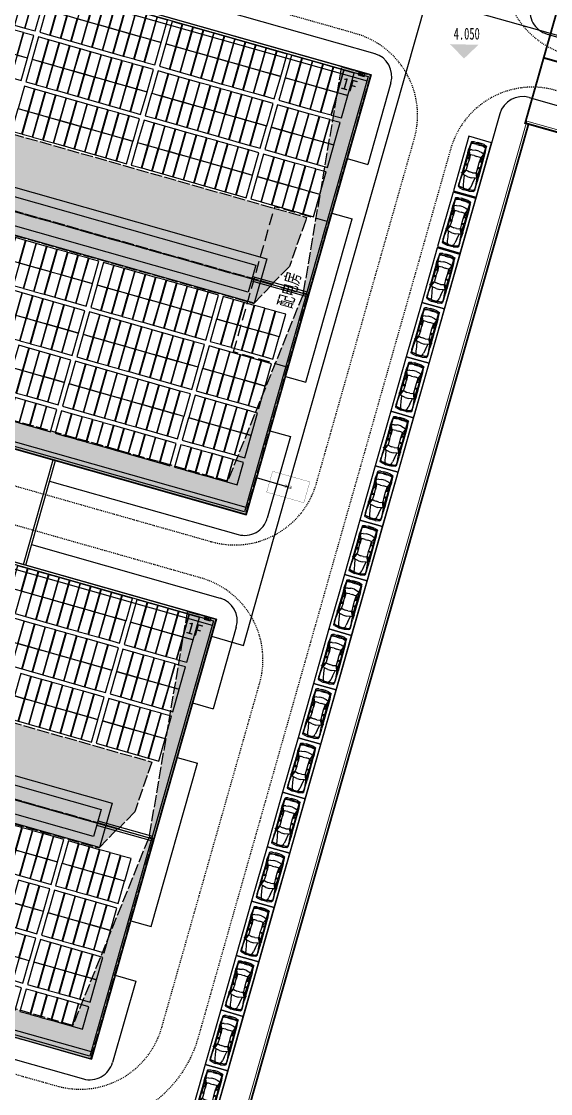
# Model space of a CAD drawing. Header units: metres. Extents: x 221342 to 221936, y -165780 to -165359.
# Drawn here: x 221550.5 to 221606.6, y -165683.5 to -165569.8 of the extents above; entities that cross this region are included whole.
import ezdxf
from ezdxf.enums import TextEntityAlignment as Align

# ---------------------------------------------------------------- set-up
doc = ezdxf.new("R2010")
doc.units = ezdxf.units.M
for name, pattern in [('CENTER', [5.08, 3.175, -0.635, 0.635, -0.635]), ('DASH', [0.35, 0.25, -0.1]), ('DASHED', [1.524, 1.27, -0.254])]:
    doc.linetypes.add(name, pattern=pattern)
doc.layers.add('0-道路', color=22, linetype='Continuous', lineweight=0)
for name, color, linetype in [('COLUMN', 220, 'Continuous'), ('PUB_DIM', 3, 'Continuous'), ('PUB_TEXT', 7, 'Continuous'), ('SOLID_HATCH', 251, 'Continuous'), ('WALL', 51, 'Continuous'), ('zt-道路', 240, 'Continuous'), ('单元区域外轮廓', 7, 'ByLayer'), ('屋脊线', 7, 'ByLayer'), ('消防车道', 3, 'Continuous'), ('电缆通道', 7, 'ByLayer'), ('箱变', 7, 'ByLayer'), ('组件', 7, 'ByLayer'), ('逆变器', 7, 'ByLayer'), ('阴影', 8, 'DASHED'), ('障碍物', 7, 'ByLayer')]:
    doc.layers.add(name, color=color, linetype=linetype)
doc.styles.add('-黑体', font='txt', dxfattribs={"width": 0.7})
doc.styles.add('Albedo', font='gbenor', dxfattribs={"bigfont": 'gbcbig'})
pattern_1 = [(344.143, (221595.9987, -165598.90403), (0.17959642, 0.19653122), [0, -0.238125])]

# ---------------------------------------------------------------- blocks, each defined once
blk = doc.blocks.new('_F27')
for p, q in [((-2489, 522), (-2514, 196)), ((-2514, -206), (-2514, 196)), ((-2489, 522), (-2426, 736)), ((-2426, 736), (-2389, 824)), ((-2389, 824), (-1610, 874)), ((-2389, 824), (-1560, 874)), ((-2264, 812), (-2389, 824)), ((-2364, 522), (-2389, 196)), ((-2389, -206), (-2389, 196)), ((-2326, 736), (-2364, 522)), ((-2326, 736), (-2351, 596)), ((-2351, 594), (-2351, 596)), ((-2326, 736), (-2288, 811)), ((-2301, 196), (-2276, 522)), ((-2301, 196), (-2301, -206)), ((-2200, 786), (-2288, 811)), ((-2276, 522), (-2238, 736)), ((-2200, 786), (-2238, 736)), ((-1560, 874), (-2212, 815)), ((-2208, 815), (-2211, 814)), ((-1660, 862), (-2208, 815)), ((-1446, 761), (-2200, 786)), ((-1622, 510), (-1685, 196)), ((-1685, -206), (-1685, 196)), ((-1560, 874), (-1660, 862)), ((-1622, 510), (-1547, 698)), ((-1617, 869), (-1620, 866)), ((-1208, 874), (-1610, 874)), ((-1547, 698), (-1446, 761)), ((-1145, 799), (-1446, 761)), ((-1019, 572), (-1446, 761)), ((-1208, 874), (980, 889)), ((-1145, 799), (-682, 557)), ((-1145, 799), (124, 799)), ((-1082, 145), (-1070, 371)), ((-1082, 145), (-1082, -156)), ((-1070, 371), (-1057, 510)), ((-1019, 572), (-1057, 510)), ((-680, 556), (-1019, 572)), ((-1019, 572), (-479, 547)), ((-743, 849), (-793, 874)), ((-730, 799), (-743, 849)), ((-630, 555), (-730, 799)), ((-680, 556), (-630, 555)), ((-642, 799), (-605, 554)), ((-605, 554), (-630, 555)), ((-479, 547), (-605, 554)), ((61, 547), (-479, 547)), ((-2, 547), (-27, 877)), ((124, 799), (61, 547)), ((61, 547), (564, 572)), ((941, 773), (124, 799)), ((564, 572), (941, 773)), ((564, 572), (614, 522)), ((1079, 748), (614, 522)), ((614, 522), (677, 371)), ((677, 371), (714, 145)), ((714, -156), (714, 145)), ((941, 773), (941, 874)), ((983, 777), (941, 773)), ((941, 773), (987, 765)), ((980, 902), (995, 790)), ((980, 790), (980, 898)), ((995, 790), (980, 790)), ((980, 790), (992, 746)), ((984, 905), (1020, 939)), ((992, 746), (1021, 747)), ((995, 790), (1022, 746)), ((1022, 748), (995, 790)), ((1021, 747), (1022, 748)), ((1053, 768), (1022, 746)), ((1036, 935), (1062, 857)), ((1036, 756), (1079, 748)), ((1051, 889), (1497, 893)), ((1057, 776), (1062, 857)), ((1770, 849), (1058, 784)), ((1204, 585), (1079, 748)), ((1795, 472), (1204, 585)), ((1280, 196), (1204, 585)), ((1280, 196), (1280, -206)), ((1506, 899), (2121, 899)), ((2461, 849), (1770, 849)), ((2222, 397), (1795, 472)), ((2272, 876), (2121, 899)), ((2523, 321), (2222, 397)), ((2272, 876), (2272, 874)), ((2437, 851), (2272, 876)), ((2511, 874), (2287, 874)), ((2398, 849), (2461, 773)), ((2437, 850), (2433, 851)), ((2498, 773), (2436, 849)), ((2511, 874), (2450, 850)), ((2461, 773), (2523, 321)), ((2561, 321), (2498, 773)), ((2599, 773), (2511, 874)), ((2523, 321), (2586, 321)), ((2523, 321), (2561, 196)), ((2580, 196), (2542, 321)), ((2561, 196), (2561, -206)), ((2611, 196), (2574, 321)), ((2580, 321), (2618, 196)), ((2580, 196), (2580, -206)), ((2599, 773), (2687, 321)), ((2611, 196), (2611, -206)), ((2618, -206), (2618, 196)), ((2687, 321), (2699, 196)), ((2699, -206), (2699, 196)), ((-2489, -533), (-2514, -206)), ((-2489, -533), (-2426, -747)), ((-2426, -747), (-2389, -835)), ((-2389, -206), (-2364, -533)), ((-2389, -835), (-2264, -823)), ((-1560, -885), (-2389, -835)), ((-1610, -885), (-2389, -835)), ((-2326, -747), (-2364, -533)), ((-2351, -607), (-2351, -605)), ((-2351, -607), (-2326, -747)), ((-2326, -747), (-2288, -822)), ((-2276, -533), (-2301, -206)), ((-2288, -822), (-2200, -797)), ((-2276, -533), (-2238, -747)), ((-2200, -797), (-2238, -747)), ((-2212, -826), (-1560, -885)), ((-2208, -826), (-2211, -825)), ((-1660, -872), (-2208, -826)), ((-1446, -772), (-2200, -797)), ((-1685, -206), (-1622, -520)), ((-1560, -885), (-1660, -872)), ((-1622, -520), (-1547, -709)), ((-1621, -877), (-1617, -880)), ((-1610, -885), (-1208, -885)), ((-1547, -709), (-1446, -772)), ((-1019, -583), (-1446, -772)), ((-1145, -809), (-1446, -772)), ((-1208, -885), (980, -900)), ((-682, -568), (-1145, -809)), ((-1145, -809), (124, -809)), ((-1070, -382), (-1082, -156)), ((-1057, -520), (-1070, -382)), ((-1019, -583), (-1057, -520)), ((-479, -558), (-1019, -583)), ((-1019, -583), (-680, -567)), ((-743, -860), (-793, -885)), ((-743, -860), (-730, -809)), ((-730, -809), (-630, -566)), ((-680, -567), (-682, -568)), ((-680, -567), (-630, -566)), ((-605, -565), (-642, -809)), ((-630, -566), (-605, -565)), ((-605, -565), (-479, -558)), ((61, -558), (-479, -558)), ((-2, -558), (-27, -884)), ((61, -558), (124, -809)), ((564, -583), (61, -558)), ((941, -784), (124, -809)), ((614, -533), (564, -583)), ((564, -583), (941, -784)), ((677, -382), (614, -533)), ((1079, -759), (614, -533)), ((714, -156), (677, -382)), ((987, -776), (941, -784)), ((983, -788), (941, -784)), ((941, -885), (941, -784)), ((992, -757), (980, -800)), ((995, -800), (980, -800)), ((995, -800), (980, -913)), ((980, -909), (980, -800)), ((984, -916), (1020, -950)), ((992, -757), (1021, -758)), ((995, -800), (1022, -757)), ((1022, -758), (995, -800)), ((1021, -758), (1022, -758)), ((1022, -757), (1053, -779)), ((1036, -767), (1079, -759)), ((1036, -946), (1062, -867)), ((1051, -901), (1497, -904)), ((1057, -787), (1062, -867)), ((1770, -860), (1058, -795)), ((1204, -596), (1079, -759)), ((1204, -596), (1280, -206)), ((1795, -483), (1204, -596)), ((2121, -910), (1506, -910)), ((1770, -860), (2461, -860)), ((1795, -483), (2222, -407)), ((2121, -910), (2272, -887)), ((2270, -887), (2121, -910)), ((2523, -332), (2222, -407)), ((2437, -861), (2272, -887)), ((2272, -885), (2272, -887)), ((2285, -885), (2511, -885)), ((2398, -860), (2461, -784)), ((2436, -860), (2498, -784)), ((2437, -861), (2436, -860)), ((2450, -861), (2511, -885)), ((2523, -332), (2461, -784)), ((2561, -332), (2498, -784)), ((2599, -784), (2511, -885)), ((2523, -332), (2561, -206)), ((2586, -332), (2523, -332)), ((2580, -206), (2542, -332)), ((2618, -6), (2561, -6)), ((2574, -332), (2611, -206)), ((2618, -206), (2580, -332)), ((2687, -332), (2599, -784)), ((2687, -332), (2699, -206))]:
    blk.add_line(p, q)
for centre, start, end in [((990, 898), 132.96497, 179.74535), ((1027, 932), 18.15727, 132.96497), ((1047, 776), 305.15418, 356.86364), ((990, -909), 180.25465, 227.03503), ((1027, -942), 227.03503, 341.84273), ((1047, -787), 3.17983, 54.84582)]:
    blk.add_arc(centre, 10, start, end)
at = {"width": 0.8, "flags": 9}
for tag in ['XSIZE', 'YSIZE']:
    blk.add_attdef(tag, (0, 0), '', height=0.5, dxfattribs=at)
blk = doc.blocks.new('*U0')
at = {"layer": '单元区域外轮廓', "color": 2}
for points in [[(-116980, -39760, 13700), (-14500, -39760, 13700), (-14500, -88240, 13700), (-116980, -88240, 13700), (-116980, -39760, 13700)], [(-116980, -39760, 15100), (-14500, -39760, 15100), (-14500, -88240, 15100), (-116980, -88240, 15100), (-116980, -39760, 15100)]]:
    blk.add_polyline3d(points, close=True, dxfattribs=at)
at = {"flags": 1}
for tag in ['unit_id', 'unit_name', 'parapet_height', 'ground_elevation', 'is_enable_parapet']:
    blk.add_attdef(tag, (0, 0), '', height=2.5, dxfattribs=at)
blk = doc.blocks.new('*U1')
at = {"layer": '屋脊线', "color": 30}
for p, q in [((-14500, -39760, 13700), (-116980, -39760, 13700)), ((-14500, -64000, 14870), (-14500, -39760, 13700)), ((-116980, -64000, 14870), (-14500, -64000, 14870)), ((-14500, -88240, 13700), (-14500, -64000, 14870)), ((-116980, -88240, 13700), (-14500, -88240, 13700))]:
    blk.add_line(p, q, dxfattribs=at)
at = {"flags": 1}
for tag in ['unit_id', 'unit_name']:
    blk.add_attdef(tag, (0, 0), '', height=2.5, dxfattribs=at)
blk = doc.blocks.new('*U2')
at = {"layer": '组件', "color": 0}
blk.add_polyline3d([(0, 0, 0), (-113, 0, 0), (-113, -246, 12), (0, -246, 12)], close=True, dxfattribs=at)
at = {"flags": 1}
for tag in ['silicon-material', 'panel-length', 'panel-width', 'panel-height', 'mounting-hole-spacing1', 'mounting-hole-spacing2', 'userid', 'module-material', 'theme', 'name', 'vmpo', 'voco', 'pmax', 'company-name', 'note', 'id', 'impo', 'isco']:
    blk.add_attdef(tag, (0, 0), '', height=2.5, dxfattribs=at)
blk = doc.blocks.new('*U3')
at = {"layer": '组件', "color": 60}
for p in [(-3520, -4007, 1382), (-3405, -4007, 1382), (-3289, -4007, 1382), (-3174, -4007, 1382), (-3059, -4007, 1382), (-2943, -4007, 1382), (-2828, -4007, 1382), (-2712, -4007, 1382), (-2597, -4007, 1382), (-2482, -4007, 1382), (-2366, -4007, 1382), (-2203, -4007, 1382), (-2087, -4007, 1382), (-1972, -4007, 1382), (-1857, -4007, 1382), (-1741, -4007, 1382), (-1626, -4007, 1382), (-3405, -4255, 1394), (-3289, -4255, 1394), (-3174, -4255, 1394), (-3059, -4255, 1394), (-2943, -4255, 1394), (-2828, -4255, 1394), (-2712, -4255, 1394), (-2597, -4255, 1394), (-2482, -4255, 1394), (-2366, -4255, 1394), (-2203, -4255, 1394), (-2087, -4255, 1394), (-1972, -4255, 1394), (-1857, -4255, 1394), (-1741, -4255, 1394), (-1626, -4255, 1394), (-3405, -4552, 1408), (-3289, -4552, 1408), (-3174, -4552, 1408), (-3059, -4552, 1408), (-2943, -4552, 1408), (-2828, -4552, 1408), (-2712, -4552, 1408), (-2597, -4552, 1408), (-2482, -4552, 1408), (-2366, -4552, 1408), (-2203, -4552, 1408), (-2087, -4552, 1408), (-1972, -4552, 1408), (-1857, -4552, 1408), (-1741, -4552, 1408), (-1626, -4552, 1408), (-3289, -4800, 1420), (-3174, -4800, 1420), (-3059, -4800, 1420), (-2943, -4800, 1420), (-2828, -4800, 1420), (-2712, -4800, 1420), (-2597, -4800, 1420), (-2482, -4800, 1420), (-2366, -4800, 1420), (-2203, -4800, 1420), (-2087, -4800, 1420), (-1972, -4800, 1420), (-1857, -4800, 1420), (-1741, -4800, 1420), (-1626, -4800, 1420), (-3174, -5096, 1434), (-3059, -5096, 1434), (-2943, -5096, 1434), (-2828, -5096, 1434), (-2712, -5096, 1434), (-2597, -5096, 1434), (-2482, -5096, 1434), (-2366, -5096, 1434), (-2203, -5096, 1434), (-2087, -5096, 1434), (-1972, -5096, 1434), (-1857, -5096, 1434), (-1741, -5096, 1434), (-1626, -5096, 1434), (-3174, -5344, 1446), (-3059, -5344, 1446), (-2943, -5344, 1446), (-2828, -5344, 1446), (-2712, -5344, 1446), (-2597, -5344, 1446), (-2482, -5344, 1446), (-2366, -5344, 1446), (-2203, -5344, 1446), (-2087, -5344, 1446), (-1972, -5344, 1446), (-1857, -5344, 1446), (-1741, -5344, 1446), (-1626, -5344, 1446)]:
    blk.add_blockref('*U2', p, dxfattribs=at)
at = {"flags": 1}
for tag in ['tilt', 'azimuth', 'mode', 'align', 'array-mode', 'panel-x', 'panel-y', 'offset-x', 'offset-y', 'panel-per-row', 'bracket-type', 'bracket-value', 'row-per-array']:
    blk.add_attdef(tag, (0, 0), '', height=2.5, dxfattribs=at)
blk = doc.blocks.new('*U4')
at = {"layer": '组件', "color": 0}
blk.add_polyline3d([(0, 0, 0), (113, 0, 0), (113, 246, 12), (0, 246, 12)], close=True, dxfattribs=at)
at = {"flags": 1}
for tag in ['silicon-material', 'panel-length', 'panel-width', 'panel-height', 'mounting-hole-spacing1', 'mounting-hole-spacing2', 'userid', 'module-material', 'theme', 'name', 'vmpo', 'voco', 'pmax', 'company-name', 'note', 'id', 'impo', 'isco']:
    blk.add_attdef(tag, (0, 0), '', height=2.5, dxfattribs=at)
blk = doc.blocks.new('*U5')
at = {"layer": '组件', "color": 60}
for p in [(-2941, -6911, 1472), (-2826, -6911, 1472), (-2710, -6911, 1472), (-2595, -6911, 1472), (-2480, -6911, 1472), (-2316, -6911, 1472), (-2201, -6911, 1472), (-2085, -6911, 1472), (-1970, -6911, 1472), (-1855, -6911, 1472), (-1739, -6911, 1472), (-2826, -7160, 1484), (-2710, -7160, 1484), (-2595, -7160, 1484), (-2480, -7160, 1484), (-2316, -7160, 1484), (-2201, -7160, 1484), (-2085, -7160, 1484), (-1970, -7160, 1484), (-1855, -7160, 1484), (-1739, -7160, 1484), (-2710, -7456, 1446), (-2595, -7456, 1446), (-2480, -7456, 1446), (-2316, -7456, 1446), (-2201, -7456, 1446), (-2085, -7456, 1446), (-1970, -7456, 1446), (-1855, -7456, 1446), (-1739, -7456, 1446), (-2710, -7704, 1458), (-2595, -7704, 1458), (-2480, -7704, 1458), (-2316, -7704, 1458), (-2201, -7704, 1458), (-2085, -7704, 1458), (-1970, -7704, 1458), (-1855, -7704, 1458), (-1739, -7704, 1458), (-2595, -8000, 1420), (-2480, -8000, 1420), (-2316, -8000, 1420), (-2201, -8000, 1420), (-2085, -8000, 1420), (-1970, -8000, 1420), (-1855, -8000, 1420), (-1739, -8000, 1420), (-2480, -8248, 1432), (-2316, -8248, 1432), (-2201, -8248, 1432), (-2085, -8248, 1432), (-1970, -8248, 1432), (-1855, -8248, 1432), (-1739, -8248, 1432), (-2480, -8545, 1394), (-2316, -8545, 1394), (-2201, -8545, 1394), (-2085, -8545, 1394), (-1970, -8545, 1394), (-1855, -8545, 1394), (-1739, -8545, 1394)]:
    blk.add_blockref('*U4', p, dxfattribs=at)
at = {"flags": 1}
for tag in ['tilt', 'azimuth', 'mode', 'align', 'array-mode', 'panel-x', 'panel-y', 'offset-x', 'offset-y', 'panel-per-row', 'bracket-type', 'bracket-value', 'row-per-array']:
    blk.add_attdef(tag, (0, 0), '', height=2.5, dxfattribs=at)
blk = doc.blocks.new('*U8', base_point=(33, 18))
at = {"color": 0}
for p, q in [((0, 0), (66, 36)), ((43, 18), (62, 18)), ((43, 10), (62, 10))]:
    blk.add_line(p, q, dxfattribs=at)
blk.add_lwpolyline([(0, 0), (66, 0), (66, 36), (0, 36)], close=True, dxfattribs=at)
blk.add_lwpolyline([(4, 27, -0.6815), (12, 30), (19, 24, 0.6815), (28, 27)], format="xyb", dxfattribs=at)
blk = doc.blocks.new('*U9')
at = {"layer": '单元区域外轮廓', "color": 2}
for points in [[(-116979, 20240, 13700), (-14499, 20240, 13700), (-14500, -28240, 13700), (-116980, -28240, 13700), (-116979, 20240, 13700)], [(-116979, 20240, 15100), (-14499, 20240, 15100), (-14500, -28240, 15100), (-116980, -28240, 15100), (-116979, 20240, 15100)]]:
    blk.add_polyline3d(points, close=True, dxfattribs=at)
at = {"flags": 1}
for tag in ['unit_id', 'unit_name', 'parapet_height', 'ground_elevation', 'is_enable_parapet']:
    blk.add_attdef(tag, (0, 0), '', height=2.5, dxfattribs=at)
blk = doc.blocks.new('*U10')
at = {"layer": '屋脊线', "color": 30}
for p, q in [((-14499, 20240, 13700), (-116979, 20240, 13700)), ((-14499, -4000, 14870), (-14499, 20240, 13700)), ((-116979, -4000, 14870), (-14499, -4000, 14870)), ((-14500, -28240, 13700), (-14499, -4000, 14870)), ((-116980, -28240, 13700), (-14500, -28240, 13700))]:
    blk.add_line(p, q, dxfattribs=at)
at = {"flags": 1}
for tag in ['unit_id', 'unit_name']:
    blk.add_attdef(tag, (0, 0), '', height=2.5, dxfattribs=at)
blk = doc.blocks.new('*U11')
at = {"layer": '组件', "color": 0}
blk.add_polyline3d([(0, 0, 0), (-113, 0, 0), (-113, -246, 12), (0, -246, 12)], close=True, dxfattribs=at)
at = {"flags": 1}
for tag in ['silicon-material', 'panel-length', 'panel-width', 'panel-height', 'mounting-hole-spacing1', 'mounting-hole-spacing2', 'userid', 'module-material', 'theme', 'name', 'vmpo', 'voco', 'pmax', 'company-name', 'note', 'id', 'impo', 'isco']:
    blk.add_attdef(tag, (0, 0), '', height=2.5, dxfattribs=at)
blk = doc.blocks.new('*U12')
at = {"layer": '组件', "color": 1}
for p in [(-4491, 1993, 1382), (-4376, 1993, 1382), (-4261, 1993, 1382), (-4145, 1993, 1382), (-4030, 1993, 1382), (-3914, 1993, 1382), (-3799, 1993, 1382), (-3684, 1993, 1382), (-5116, 1745, 1394), (-5001, 1745, 1394), (-4838, 1745, 1394), (-4722, 1745, 1394), (-4607, 1745, 1394), (-4491, 1745, 1394), (-4376, 1745, 1394), (-4261, 1745, 1394), (-4145, 1745, 1394), (-4030, 1745, 1394), (-3914, 1745, 1394), (-3799, 1745, 1394), (-3684, 1745, 1394), (-5116, 1448, 1408), (-5001, 1448, 1408), (-5001, 1200, 1420)]:
    blk.add_blockref('*U11', p, dxfattribs=at)
at = {"layer": '组件', "color": 203}
for p in [(-3520, 1993, 1382), (-3405, 1993, 1382), (-3289, 1993, 1382), (-3174, 1993, 1382), (-3059, 1993, 1382), (-2943, 1993, 1382), (-2828, 1993, 1382), (-2712, 1993, 1382), (-2597, 1993, 1382), (-2482, 1993, 1382), (-2366, 1993, 1382), (-2203, 1993, 1382), (-2087, 1993, 1382), (-1972, 1993, 1382), (-1857, 1993, 1382), (-1741, 1993, 1382), (-1626, 1993, 1382), (-3520, 1745, 1394), (-3405, 1745, 1394), (-3289, 1745, 1394), (-3174, 1745, 1394), (-3059, 1745, 1394), (-2943, 1745, 1394), (-2828, 1745, 1394), (-2712, 1745, 1394), (-2597, 1745, 1394), (-2482, 1745, 1394), (-2366, 1745, 1394), (-2203, 1745, 1394), (-2087, 1745, 1394), (-1972, 1745, 1394), (-1857, 1745, 1394), (-1741, 1745, 1394), (-1626, 1745, 1394), (-4838, 1448, 1408), (-4722, 1448, 1408), (-4607, 1448, 1408), (-4491, 1448, 1408), (-4376, 1448, 1408), (-4261, 1448, 1408), (-4145, 1448, 1408), (-4030, 1448, 1408), (-3914, 1448, 1408), (-3799, 1448, 1408), (-3684, 1448, 1408), (-3520, 1448, 1408), (-3405, 1448, 1408), (-3289, 1448, 1408), (-3174, 1448, 1408), (-3059, 1448, 1408), (-2943, 1448, 1408), (-2828, 1448, 1408), (-2712, 1448, 1408), (-2597, 1448, 1408), (-2482, 1448, 1408), (-2366, 1448, 1408), (-2203, 1448, 1408), (-2087, 1448, 1408), (-1972, 1448, 1408), (-1857, 1448, 1408), (-1741, 1448, 1408), (-1626, 1448, 1408), (-4838, 1200, 1420), (-4722, 1200, 1420), (-4607, 1200, 1420), (-4491, 1200, 1420), (-4376, 1200, 1420), (-4261, 1200, 1420), (-4145, 1200, 1420), (-4030, 1200, 1420), (-3914, 1200, 1420), (-3799, 1200, 1420), (-3684, 1200, 1420), (-3520, 1200, 1420), (-3405, 1200, 1420), (-3289, 1200, 1420), (-3174, 1200, 1420), (-3059, 1200, 1420), (-2943, 1200, 1420), (-2828, 1200, 1420), (-2712, 1200, 1420), (-2597, 1200, 1420), (-2482, 1200, 1420), (-2366, 1200, 1420), (-2203, 1200, 1420), (-2087, 1200, 1420), (-1972, 1200, 1420), (-1857, 1200, 1420), (-1741, 1200, 1420), (-1626, 1200, 1420), (-4838, 904, 1434), (-4722, 904, 1434), (-4607, 904, 1434), (-4491, 904, 1434), (-4376, 904, 1434), (-4261, 904, 1434), (-4145, 904, 1434), (-4030, 904, 1434), (-3914, 904, 1434), (-3799, 904, 1434), (-3684, 904, 1434), (-3520, 904, 1434), (-3405, 904, 1434), (-3289, 904, 1434), (-3174, 904, 1434), (-3059, 904, 1434), (-2943, 904, 1434), (-2828, 904, 1434), (-2712, 904, 1434), (-2597, 904, 1434), (-2482, 904, 1434), (-2366, 904, 1434), (-2203, 904, 1434), (-2087, 904, 1434), (-1972, 904, 1434), (-1857, 904, 1434), (-1741, 904, 1434), (-1626, 904, 1434), (-4838, 656, 1446), (-4722, 656, 1446), (-4607, 656, 1446), (-4491, 656, 1446), (-4376, 656, 1446), (-4261, 656, 1446), (-4145, 656, 1446), (-4030, 656, 1446), (-3914, 656, 1446), (-3799, 656, 1446), (-3684, 656, 1446), (-3520, 656, 1446), (-3405, 656, 1446), (-3289, 656, 1446), (-3174, 656, 1446), (-3059, 656, 1446), (-2943, 656, 1446), (-2828, 656, 1446), (-2712, 656, 1446), (-2597, 656, 1446), (-2482, 656, 1446), (-2366, 656, 1446), (-2203, 656, 1446), (-2087, 656, 1446), (-1972, 656, 1446), (-1857, 656, 1446), (-1741, 656, 1446), (-1626, 656, 1446)]:
    blk.add_blockref('*U11', p, dxfattribs=at)
at = {"flags": 1}
for tag in ['tilt', 'azimuth', 'mode', 'align', 'array-mode', 'panel-x', 'panel-y', 'offset-x', 'offset-y', 'panel-per-row', 'bracket-type', 'bracket-value', 'row-per-array']:
    blk.add_attdef(tag, (0, 0), '', height=2.5, dxfattribs=at)
blk = doc.blocks.new('*U13')
at = {"layer": '组件', "color": 0}
blk.add_polyline3d([(0, 0, 0), (113, 0, 0), (113, 246, 12), (0, 246, 12)], close=True, dxfattribs=at)
at = {"flags": 1}
for tag in ['silicon-material', 'panel-length', 'panel-width', 'panel-height', 'mounting-hole-spacing1', 'mounting-hole-spacing2', 'userid', 'module-material', 'theme', 'name', 'vmpo', 'voco', 'pmax', 'company-name', 'note', 'id', 'impo', 'isco']:
    blk.add_attdef(tag, (0, 0), '', height=2.5, dxfattribs=at)
blk = doc.blocks.new('*U14')
at = {"layer": '组件', "color": 203}
for p in [(-4605, -911, 1472), (-4489, -911, 1472), (-4374, -911, 1472), (-4259, -911, 1472), (-4143, -911, 1472), (-4028, -911, 1472), (-3912, -911, 1472), (-3797, -911, 1472), (-3634, -911, 1472), (-3518, -911, 1472), (-3403, -911, 1472), (-3287, -911, 1472), (-3172, -911, 1472), (-3057, -911, 1472), (-2941, -911, 1472), (-2826, -911, 1472), (-2710, -911, 1472), (-2595, -911, 1472), (-2480, -911, 1472), (-2316, -911, 1472), (-2201, -911, 1472), (-2085, -911, 1472), (-1970, -911, 1472), (-1855, -911, 1472), (-1739, -911, 1472), (-4489, -1160, 1484), (-4374, -1160, 1484), (-4259, -1160, 1484), (-4143, -1160, 1484), (-4028, -1160, 1484), (-3912, -1160, 1484), (-3797, -1160, 1484), (-3634, -1160, 1484), (-3518, -1160, 1484), (-3403, -1160, 1484), (-3287, -1160, 1484), (-3172, -1160, 1484), (-3057, -1160, 1484), (-2941, -1160, 1484), (-2826, -1160, 1484), (-2710, -1160, 1484), (-2595, -1160, 1484), (-2480, -1160, 1484), (-2316, -1160, 1484), (-2201, -1160, 1484), (-2085, -1160, 1484), (-1970, -1160, 1484), (-1855, -1160, 1484), (-1739, -1160, 1484), (-4489, -1456, 1446), (-4374, -1456, 1446), (-4259, -1456, 1446), (-4143, -1456, 1446), (-4028, -1456, 1446), (-3912, -1456, 1446), (-3797, -1456, 1446), (-3634, -1456, 1446), (-3518, -1456, 1446), (-3403, -1456, 1446), (-3287, -1456, 1446), (-3172, -1456, 1446), (-3057, -1456, 1446), (-2941, -1456, 1446), (-2826, -1456, 1446), (-2710, -1456, 1446), (-2595, -1456, 1446), (-2480, -1456, 1446), (-2316, -1456, 1446), (-2201, -1456, 1446), (-2085, -1456, 1446), (-1970, -1456, 1446), (-1855, -1456, 1446), (-1739, -1456, 1446), (-4374, -1704, 1458), (-4259, -1704, 1458), (-4143, -1704, 1458), (-4028, -1704, 1458), (-3912, -1704, 1458), (-3797, -1704, 1458), (-3634, -1704, 1458), (-3518, -1704, 1458), (-3403, -1704, 1458), (-3287, -1704, 1458), (-3172, -1704, 1458), (-3057, -1704, 1458), (-2941, -1704, 1458), (-2826, -1704, 1458), (-2710, -1704, 1458), (-2595, -1704, 1458), (-2480, -1704, 1458), (-2316, -1704, 1458), (-2201, -1704, 1458), (-2085, -1704, 1458), (-1970, -1704, 1458), (-1855, -1704, 1458), (-1739, -1704, 1458), (-4259, -2000, 1420), (-4143, -2000, 1420), (-4028, -2000, 1420), (-3912, -2000, 1420), (-3797, -2000, 1420), (-3634, -2000, 1420), (-3518, -2000, 1420), (-3403, -2000, 1420), (-3287, -2000, 1420), (-3172, -2000, 1420), (-3057, -2000, 1420), (-2941, -2000, 1420), (-2826, -2000, 1420), (-2710, -2000, 1420), (-2595, -2000, 1420), (-2480, -2000, 1420), (-2316, -2000, 1420), (-2201, -2000, 1420), (-2085, -2000, 1420), (-1970, -2000, 1420), (-1855, -2000, 1420), (-1739, -2000, 1420), (-4259, -2248, 1432), (-4143, -2248, 1432), (-4028, -2248, 1432), (-3912, -2248, 1432), (-3797, -2248, 1432), (-3634, -2248, 1432), (-3518, -2248, 1432), (-3403, -2248, 1432), (-3287, -2248, 1432), (-3172, -2248, 1432), (-3057, -2248, 1432), (-2941, -2248, 1432), (-2826, -2248, 1432), (-2710, -2248, 1432), (-2595, -2248, 1432), (-2480, -2248, 1432), (-2316, -2248, 1432), (-2201, -2248, 1432), (-2085, -2248, 1432), (-1970, -2248, 1432), (-1855, -2248, 1432), (-1739, -2248, 1432), (-4143, -2545, 1394), (-4028, -2545, 1394), (-3912, -2545, 1394), (-3797, -2545, 1394), (-3634, -2545, 1394), (-3518, -2545, 1394), (-3403, -2545, 1394), (-3287, -2545, 1394), (-3172, -2545, 1394), (-3057, -2545, 1394), (-2941, -2545, 1394), (-2826, -2545, 1394), (-2710, -2545, 1394), (-2595, -2545, 1394), (-2480, -2545, 1394), (-2316, -2545, 1394), (-2201, -2545, 1394), (-2085, -2545, 1394), (-1970, -2545, 1394), (-1855, -2545, 1394), (-1739, -2545, 1394)]:
    blk.add_blockref('*U13', p, dxfattribs=at)
at = {"flags": 1}
for tag in ['tilt', 'azimuth', 'mode', 'align', 'array-mode', 'panel-x', 'panel-y', 'offset-x', 'offset-y', 'panel-per-row', 'bracket-type', 'bracket-value', 'row-per-array']:
    blk.add_attdef(tag, (0, 0), '', height=2.5, dxfattribs=at)
blk = doc.blocks.new('*U15', base_point=(33, 18))
at = {"color": 0}
for p, q in [((0, 0), (66, 36)), ((43, 18), (62, 18)), ((43, 10), (62, 10))]:
    blk.add_line(p, q, dxfattribs=at)
blk.add_lwpolyline([(0, 0), (66, 0), (66, 36), (0, 36)], close=True, dxfattribs=at)
blk.add_lwpolyline([(4, 27, -0.6815), (12, 30), (19, 24, 0.6815), (28, 27)], format="xyb", dxfattribs=at)
blk = doc.blocks.new('*U44')
at = {"layer": '障碍物', "color": 1}
blk.add_polyline3d([(-111680, -61560, 10), (-19800, -61560, 10), (-19800, -66440, 10), (-111680, -66440, 10)], close=True, dxfattribs=at)
at = {"flags": 1}
for tag in ['height', 'shape']:
    blk.add_attdef(tag, (0, 0), '', height=2.5, dxfattribs=at)
blk = doc.blocks.new('*U45')
at = {"layer": '障碍物', "color": 1}
blk.add_polyline3d([(-111679, -1560, 10), (-19799, -1560, 10), (-19799, -6440, 10), (-111679, -6440, 10)], close=True, dxfattribs=at)
at = {"flags": 1}
for tag in ['height', 'shape']:
    blk.add_attdef(tag, (0, 0), '', height=2.5, dxfattribs=at)
blk = doc.blocks.new('*U49', base_point=(205, 115))
at = {"layer": '箱变', "const_width": 2.5}
blk.add_lwpolyline([(0, 0), (410, 0), (410, 230), (0, 230)], close=True, dxfattribs=at)
at = {"layer": '箱变', "style": 'Albedo'}
blk.add_text('变压器', height=25, dxfattribs=at).set_placement((205, 115), align=Align.MIDDLE_CENTER)

msp = doc.modelspace()

# ---------------------------------------------------------------- hatches: boundary and pattern name
h = msp.add_hatch()
h.set_pattern_fill('DOTS', scale=0.15, angle=-15.857)
h.set_pattern_definition(pattern_1)
h.paths.add_polyline_path([(221580.66, -165590.87), (221578.93, -165595.8), (221577.25, -165597.48), (221577.11, -165597.66), (221483.38, -165571.04), (221483.22, -165570.86), (221483.81, -165567.62), (221482.65, -165570.83), (221482.42, -165570.77), (221489.02, -165547.52), (221490.6, -165547.96), (221484.42, -165565.77), (221488.34, -165566.88), (221488.38, -165566.76), (221489.28, -165566.79), (221489.33, -165566.63), (221489.56, -165566.69), (221489.61, -165566.53), (221489.87, -165566.6), (221489.92, -165566.44), (221490.51, -165566.42), (221490.67, -165566.15), (221490.94, -165566.23), (221491.13, -165565.97), (221491.44, -165566.06), (221491.7, -165565.73), (221492.05, -165565.83), (221492.36, -165565.47), (221580.75, -165590.58), (221580.66, -165590.87)])
h = msp.add_hatch()
h.set_pattern_fill('DOTS', scale=0.15, angle=-15.857)
h.set_pattern_definition(pattern_1)
h.paths.add_polyline_path([(221580.9, -165598.82), (221580.44, -165598.69), (221580.38, -165598.76), (221572.38, -165618.56), (221478, -165591.75), (221482.63, -165570.91), (221482.4, -165570.84), (221475.8, -165594.09), (221574.3, -165622.07), (221580.9, -165598.82)])
h = msp.add_hatch()
h.set_pattern_fill('DOTS', scale=0.15, angle=-15.857)
h.set_pattern_definition(pattern_1)
h.paths.add_polyline_path([(221577.06, -165597.73), (221483.48, -165571.15), (221483.47, -165571.19), (221486.74, -165574.58), (221575.17, -165599.7), (221577.06, -165597.73)])
h = msp.add_hatch()
h.set_pattern_fill('DOTS', scale=0.15, angle=-15.857)
h.set_pattern_definition(pattern_1)
h.paths.add_polyline_path([(221580.92, -165598.74), (221580.46, -165598.61), (221580.44, -165598.52), (221584.49, -165574.63), (221587.52, -165575.5), (221580.92, -165598.74)])
h = msp.add_hatch()
h.set_pattern_fill('DOTS', scale=0.15, angle=-15.857)
h.set_pattern_definition(pattern_1)
h.paths.add_polyline_path([(221472.65, -165605.23), (221474.27, -165605.69), (221468.03, -165623.57), (221471.96, -165624.64), (221472.17, -165624.61), (221472.21, -165624.49), (221472.9, -165624.55), (221472.95, -165624.39), (221473.18, -165624.45), (221473.26, -165624.3), (221473.49, -165624.36), (221473.58, -165624.21), (221473.85, -165624.28), (221473.89, -165624.12), (221474.16, -165624.19), (221474.32, -165623.92), (221474.59, -165624), (221474.75, -165623.73), (221475.06, -165623.82), (221475.32, -165623.49), (221475.66, -165623.59), (221475.97, -165623.23), (221564.36, -165648.33), (221562.54, -165653.6), (221560.82, -165655.4), (221467.05, -165628.77), (221466.88, -165628.49), (221467.43, -165625.24), (221466.38, -165628.35), (221466.32, -165628.56), (221466.05, -165628.48), (221472.65, -165605.23)])
h = msp.add_hatch()
h.set_pattern_fill('DOTS', scale=0.15, angle=-15.857)
h.set_pattern_definition(pattern_1)
h.paths.add_polyline_path([(221564.52, -165656.51), (221564.02, -165656.37), (221555.97, -165676.25), (221461.62, -165649.45), (221466.24, -165628.64), (221465.98, -165628.52), (221459.37, -165651.81), (221557.9, -165679.8), (221564.52, -165656.51)])
h = msp.add_hatch()
h.set_pattern_fill('DOTS', scale=0.15, angle=-15.857)
h.set_pattern_definition(pattern_1)
h.paths.add_polyline_path([(221560.68, -165655.42), (221467.06, -165628.83), (221467.05, -165628.87), (221470.38, -165632.33), (221558.78, -165657.44), (221560.68, -165655.42)])
h = msp.add_hatch()
h.set_pattern_fill('DOTS', scale=0.15, angle=-15.857)
h.set_pattern_definition(pattern_1)
h.paths.add_polyline_path([(221568.15, -165632.36), (221571.15, -165633.21), (221564.55, -165656.46), (221564.13, -165656.34), (221564.11, -165656.11), (221568.15, -165632.36)])
at = {"layer": 'PUB_TEXT'}
msp.add_hatch(color=6, dxfattribs=at).paths.add_polyline_path([(221595.97, -165572.21), (221597.44, -165573.74), (221598.97, -165572.28)])

# ---------------------------------------------------------------- linework, layer by layer
at = {"color": 1, "linetype": 'CENTER', "ltscale": 0.005, "const_width": 0.2, "flags": 128}
for points in [[(221603.92, -165580.58), (221610.9, -165556.03), (221478.7, -165518.47), (221496.5, -165456.12), (221779.34, -165539.17), (221785.94, -165632.29), (221603.92, -165580.58)], [(221479.05, -165518.57), (221439.34, -165658.35), (221571.55, -165695.9), (221604.28, -165580.68)]]:
    msp.add_lwpolyline(points, dxfattribs=at)
at = {"color": 1, "linetype": 'DASH', "ltscale": 0.005, "const_width": 0.2, "flags": 128}
msp.add_lwpolyline([(221484.85, -165520.22), (221501.79, -165460.9), (221776.5, -165541.57), (221782.33, -165623.78), (221605.89, -165573.66)], dxfattribs=at)
at = {"layer": '0-道路', "linetype": 'Continuous'}
for p, q in [((221604.11, -165580.39), (221571.38, -165695.61)), ((221782.93, -165631.19), (221604.11, -165580.39)), ((221783.19, -165631.51), (221604.27, -165580.69))]:
    msp.add_line(p, q, dxfattribs=at)
at = {"layer": 'COLUMN', "color": 211, "linetype": 'DASH', "ltscale": 5}
for p, q in [((221582.92, -165591.02), (221577.38, -165589.45)), ((221578.55, -165606.41), (221573.01, -165604.84))]:
    msp.add_line(p, q, dxfattribs=at)
at = {"layer": 'COLUMN', "color": 211, "linetype": 'DASH', "ltscale": 5, "flags": 128}
msp.add_lwpolyline([(221573.01, -165604.84), (221577.38, -165589.45)], dxfattribs=at)
at = {"layer": 'SOLID_HATCH', "linetype": 'Continuous'}
for points in [[(221600.37, -165582.67), (221597.96, -165581.98), (221596.32, -165587.76), (221598.73, -165588.44)], [(221598.69, -165588.58), (221596.28, -165587.9), (221594.64, -165593.67), (221597.05, -165594.36)], [(221597.01, -165594.5), (221594.6, -165593.82), (221592.96, -165599.59), (221595.37, -165600.27)], [(221595.37, -165600.27), (221592.96, -165599.59), (221591.32, -165605.36), (221593.73, -165606.05)], [(221593.73, -165606.05), (221591.32, -165605.36), (221589.68, -165611.13), (221592.09, -165611.82)], [(221592.09, -165611.82), (221589.68, -165611.13), (221588.04, -165616.91), (221590.45, -165617.59)], [(221590.45, -165617.59), (221588.04, -165616.91), (221586.4, -165622.68), (221588.81, -165623.36)], [(221588.81, -165623.36), (221586.4, -165622.68), (221584.76, -165628.45), (221587.17, -165629.13)], [(221587.17, -165629.13), (221584.76, -165628.45), (221583.13, -165634.22), (221585.53, -165634.9)], [(221585.53, -165634.9), (221583.13, -165634.22), (221581.49, -165639.99), (221583.89, -165640.68)], [(221583.89, -165640.68), (221581.49, -165639.99), (221579.85, -165645.76), (221582.25, -165646.45)], [(221582.25, -165646.45), (221579.85, -165645.76), (221578.21, -165651.54), (221580.61, -165652.22)], [(221580.61, -165652.22), (221578.21, -165651.54), (221576.57, -165657.31), (221578.97, -165657.99)], [(221578.97, -165657.99), (221576.57, -165657.31), (221574.93, -165663.08), (221577.33, -165663.76)], [(221577.33, -165663.76), (221574.93, -165663.08), (221573.29, -165668.85), (221575.69, -165669.53)], [(221575.69, -165669.53), (221573.29, -165668.85), (221571.65, -165674.62), (221574.05, -165675.31)], [(221574.05, -165675.31), (221571.65, -165674.62), (221570.01, -165680.39), (221572.41, -165681.08)], [(221572.41, -165681.08), (221570.01, -165680.39), (221568.37, -165686.17), (221570.77, -165686.85)]]:
    msp.add_lwpolyline(points, close=True, dxfattribs=at)
at = {"layer": 'WALL', "color": 20, "linetype": 'Continuous'}
for p, q in [((221489.04, -165548.24), (221587.16, -165576.11)), ((221476.2, -165593.45), (221574.31, -165621.32)), ((221574.9, -165597.31), (221580.67, -165598.95)), ((221574.96, -165597.08), (221580.74, -165598.72)), ((221575.03, -165596.85), (221580.8, -165598.49)), ((221472.64, -165605.96), (221570.76, -165633.83)), ((221550.76, -165627.38), (221553.91, -165616.3)), ((221466.22, -165628.56), (221564.34, -165656.43)), ((221459.8, -165651.17), (221557.92, -165679.04)), ((221558.63, -165654.56), (221564.41, -165656.2)), ((221558.5, -165655.02), (221564.28, -165656.66))]:
    msp.add_line(p, q, dxfattribs=at)
at = {"layer": 'WALL', "color": 51, "linetype": 'Continuous'}
msp.add_line((221550.99, -165627.44), (221554.14, -165616.36), dxfattribs=at)
at = {"layer": 'WALL', "color": 20, "linetype": 'Continuous', "flags": 128}
for points in [[(221489.17, -165547.76), (221587.29, -165575.63), (221574.18, -165621.8), (221476.06, -165593.93)], [(221472.78, -165605.48), (221570.9, -165633.35), (221557.78, -165679.52), (221459.66, -165651.65)]]:
    msp.add_lwpolyline(points, close=True, dxfattribs=at)
at = {"layer": 'WALL', "color": 20, "linetype": 'Continuous'}
msp.add_lwpolyline([(221488.8, -165571.04), (221575.37, -165595.63), (221574.55, -165598.52), (221487.98, -165573.93)], close=True, dxfattribs=at)
at = {"layer": 'WALL', "color": 20, "linetype": 'Continuous', "elevation": 16.9}
for points in [[(221488.8, -165571.04), (221575.37, -165595.63), (221574.55, -165598.52), (221487.98, -165573.93)], [(221472.4, -165628.76), (221558.98, -165653.35), (221558.16, -165656.24), (221471.58, -165631.64)]]:
    msp.add_lwpolyline(points, close=True, dxfattribs=at)
at = {"layer": 'zt-道路', "linetype": 'Continuous'}
for p, q in [((221568.01, -165567.55), (221587.98, -165573.22)), ((221589.7, -165576.31), (221587.24, -165584.97)), ((221604.33, -165577.87), (221752.06, -165619.83)), ((221601.24, -165579.59), (221569.14, -165692.62)), ((221585.06, -165584.35), (221587.24, -165584.97)), ((221580.68, -165608.06), (221585.6, -165590.74)), ((221583.43, -165590.12), (221585.6, -165590.74)), ((221578.51, -165607.44), (221580.68, -165608.06)), ((221576.87, -165613.21), (221579.04, -165613.83)), ((221579.04, -165613.83), (221576.58, -165622.49)), ((221553.52, -165618.54), (221573.49, -165624.21)), ((221551.61, -165625.27), (221571.58, -165630.94)), ((221573.3, -165634.03), (221570.84, -165642.69)), ((221568.67, -165642.07), (221570.84, -165642.69)), ((221567.03, -165647.84), (221569.2, -165648.46)), ((221564.29, -165665.77), (221569.2, -165648.46)), ((221562.11, -165665.16), (221564.29, -165665.77)), ((221562.65, -165671.55), (221560.19, -165680.2)), ((221560.47, -165670.93), (221562.65, -165671.55)), ((221533.05, -165675.09), (221557.1, -165681.92))]:
    msp.add_line(p, q, dxfattribs=at)
at = {"layer": 'zt-道路', "linetype": 'Continuous', "flags": 128}
msp.add_lwpolyline([(221619.82, -165514.18), (221604.52, -165568.05, 0.414214), (221606.24, -165571.14), (221612.24, -165572.84, 0.414214), (221613.18, -165572.32), (221613.59, -165570.87), (221606.63, -165568.9), (221613.25, -165545.58), (221622.06, -165514.57), (221629.03, -165516.54), (221629.44, -165515.1, 0.414214), (221628.91, -165514.16), (221622.91, -165512.46, 0.414214), (221619.82, -165514.18)], format="xyb", dxfattribs=at)
at = {"layer": 'zt-道路', "linetype": 'Continuous'}
for centre, start, end in [((221587.29, -165575.63), 344.1428, 74.1428), ((221603.65, -165580.27), 74.1428, 164.1428), ((221574.18, -165621.8), 254.1428, 344.1428), ((221570.9, -165633.35), 344.1428, 74.1428), ((221557.78, -165679.52), 254.1428, 344.1428)]:
    msp.add_arc(centre, 2.5, start, end, dxfattribs=at)
at = {"layer": '单元区域外轮廓', "linetype": 'Continuous', "elevation": 13.7, "flags": 128}
for points in [[(221489.01, -165547.46), (221587.59, -165575.46), (221574.34, -165622.1), (221475.76, -165594.1), (221489.01, -165547.46)], [(221472.61, -165605.18), (221571.2, -165633.18), (221557.95, -165679.82), (221459.37, -165651.81), (221472.61, -165605.18)]]:
    msp.add_lwpolyline(points, dxfattribs=at)
at = {"layer": '屋脊线', "linetype": 'Continuous', "elevation": 14.87, "flags": 128}
for points in [[(221482.39, -165570.78), (221580.97, -165598.78)], [(221465.99, -165628.5), (221564.57, -165656.5)]]:
    msp.add_lwpolyline(points, dxfattribs=at)
at = {"layer": '消防车道', "linetype": 'DASH', "ltscale": 0.005, "flags": 128}
for points in [[(221784.53, -165612.33), (221773.35, -165613.21, 0.176369), (221767.74, -165615.76, -0.176369), (221761.51, -165618.59), (221757.29, -165618.92, -0.088882), (221752.73, -165618.46), (221607.14, -165577.11, 0.414214), (221596.03, -165583.31), (221569.25, -165677.58, -0.414214), (221553.19, -165686.53), (221459.88, -165660.03, -0.414214), (221450.93, -165643.97), (221496.97, -165481.88, -0.414214), (221513.03, -165472.93), (221606.34, -165499.43, 0.414214), (221617.45, -165493.24), (221617.87, -165491.76)], [(221722.92, -165605.84), (221753.82, -165614.62, 0.088882), (221756.98, -165614.93), (221761.2, -165614.6, 0.705064), (221764.16, -165603.69), (221760.52, -165601.16, 0.082821), (221757.84, -165599.89), (221735.75, -165593.62, -0.414214), (221726.79, -165577.56), (221734.78, -165549.43, 0.414214), (221728.59, -165538.32), (221626.41, -165509.29, 0.414214), (221615.29, -165515.49), (221602.04, -165562.15, 0.414214), (221608.24, -165573.26), (221722.92, -165605.84)]]:
    msp.add_lwpolyline(points, format="xyb", dxfattribs=at)
for points in [[(221570.68, -165624.97, 0.414214), (221581.8, -165618.77), (221592.18, -165582.22, 0.414214), (221585.98, -165571.1), (221492.67, -165544.59, 0.414214), (221481.56, -165550.79), (221471.17, -165587.35, 0.414214), (221477.37, -165598.46)], [(221465.16, -165608.51), (221454.78, -165645.06, 0.414214), (221460.98, -165656.18), (221554.29, -165682.68, 0.414214), (221565.4, -165676.49), (221575.79, -165639.93, 0.414214), (221569.59, -165628.82), (221476.28, -165602.31, 0.414214)]]:
    msp.add_lwpolyline(points, format="xyb", close=True, dxfattribs=at)
at = {"layer": '电缆通道', "color": 6}
for points in [[(221578.81, -165619.17, 0.01), (221613.87, -165495.76, 0)], [(221609.75, -165571.98, 0.01), (221593.53, -165567.37, 0)], [(221578.81, -165619.17, 0.01), (221575.44, -165618.21, 0)], [(221575.44, -165618.21, 13.7), (221575.44, -165618.21, 0)], [(221574.07, -165635.97, 0), (221578.81, -165619.17, 0.01)], [(221570.67, -165635, 0), (221574.07, -165635.97, 0)], [(221570.67, -165635, 13.7), (221570.67, -165635, 0)]]:
    msp.add_polyline3d(points, dxfattribs=at)
at = {"layer": '阴影', "linetype": 'DASHED'}
for points in [[(221492.36, -165565.47, 14.49), (221580.75, -165590.58, 14.49), (221580.66, -165590.87, 14.51), (221580.66, -165590.87, 14.51), (221578.93, -165595.8, 14.76), (221577.25, -165597.48, 14.86), (221577.11, -165597.66, 14.87), (221483.38, -165571.04, 14.87), (221483.22, -165570.86, 14.86), (221483.81, -165567.62, 14.7), (221482.65, -165570.83, 14.87), (221482.42, -165570.77, 14.87), (221489.02, -165547.52, 13.7)], [(221475.97, -165623.23, 14.49), (221564.36, -165648.33, 14.49), (221562.54, -165653.6, 14.76), (221560.82, -165655.4, 14.87), (221467.05, -165628.77, 14.87)]]:
    msp.add_polyline3d(points, dxfattribs=at)
for points in [[(221580.9, -165598.82, 14.87), (221580.44, -165598.69, 14.87), (221580.38, -165598.76, 14.86), (221572.38, -165618.56, 13.84), (221478, -165591.75, 13.84), (221482.63, -165570.91, 14.87), (221482.4, -165570.84, 14.87), (221475.8, -165594.09, 13.7), (221574.3, -165622.07, 13.7), (221580.9, -165598.82, 14.87)], [(221577.06, -165597.73, 14.87), (221483.48, -165571.15, 14.87), (221483.47, -165571.19, 14.87), (221486.74, -165574.58, 14.75), (221575.17, -165599.7, 14.75), (221577.06, -165597.73, 14.87)], [(221580.92, -165598.74, 14.87), (221580.46, -165598.61, 14.87), (221580.44, -165598.52, 14.86), (221584.49, -165574.63, 13.7), (221587.52, -165575.5, 13.7), (221580.92, -165598.74, 14.87)], [(221564.52, -165656.51, 14.87), (221564.02, -165656.37, 14.87), (221555.97, -165676.25, 13.84), (221461.62, -165649.45, 13.84), (221466.24, -165628.64, 14.87), (221465.98, -165628.52, 14.87), (221459.37, -165651.81, 13.7), (221557.9, -165679.8, 13.7), (221564.52, -165656.51, 14.87)], [(221560.68, -165655.42, 14.87), (221467.06, -165628.83, 14.87), (221467.05, -165628.87, 14.87), (221470.38, -165632.33, 14.75), (221558.78, -165657.44, 14.75), (221560.68, -165655.42, 14.87)], [(221568.15, -165632.36, 13.7), (221571.15, -165633.21, 13.7), (221564.55, -165656.46, 14.87), (221564.13, -165656.34, 14.87), (221564.11, -165656.11, 14.86), (221568.15, -165632.36, 13.7)]]:
    msp.add_polyline3d(points, close=True, dxfattribs=at)
at = {"layer": '障碍物', "color": 20, "linetype": 'Continuous', "elevation": 16.82}
for points in [[(221488.15, -165569.88), (221576.54, -165594.99), (221575.2, -165599.68), (221486.82, -165574.58)], [(221471.76, -165627.6), (221560.14, -165652.7), (221558.81, -165657.4), (221470.42, -165632.29)]]:
    msp.add_lwpolyline(points, close=True, dxfattribs=at)

# ---------------------------------------------------------------- block references
at = {"layer": 'SOLID_HATCH', "linetype": 'Continuous', "xscale": -0.001, "yscale": 0.001, "zscale": 0.001, "rotation": 74.14276257592867}
for p in [(221598.37, -165585.11), (221596.69, -165591.03), (221595.01, -165596.95), (221593.37, -165602.72), (221591.73, -165608.49), (221590.09, -165614.26), (221588.45, -165620.04), (221586.81, -165625.81), (221585.17, -165631.58), (221583.53, -165637.35), (221581.89, -165643.12), (221580.25, -165648.89), (221578.61, -165654.67), (221576.97, -165660.44), (221575.33, -165666.21), (221573.69, -165671.98), (221572.05, -165677.75), (221570.41, -165683.52)]:
    msp.add_blockref('_F27', p, dxfattribs=at)
at = {"layer": '单元区域外轮廓', "xscale": 0.001, "yscale": 0.001, "zscale": 0.001, "rotation": 344.143}
for name in ['*U9', '*U0']:
    msp.add_blockref(name, (221596, -165598.9, 0), dxfattribs=at)
at = {"layer": '屋脊线', "xscale": 0.001, "yscale": 0.001, "zscale": 0.001, "rotation": 344.143}
for name in ['*U10', '*U1']:
    msp.add_blockref(name, (221596, -165598.9, 0), dxfattribs=at)
at = {"layer": '箱变', "xscale": 0.01, "yscale": 0.01, "zscale": 0.01, "rotation": 344.143}
msp.add_blockref('*U49', (221578.81, -165619.17, 1.16), dxfattribs=at)
at = {"layer": '组件', "xscale": 0.01, "yscale": 0.01, "zscale": 0.01, "rotation": 344.143}
for name in ['*U12', '*U14', '*U3', '*U5']:
    msp.add_blockref(name, (221596, -165598.9, 0), dxfattribs=at)
at = {"layer": '逆变器', "xscale": 0.01, "yscale": 0.01, "zscale": 0.01}
for name, p, rotation in [('*U15', (221586.59, -165575.38, 14.23), 164.1427625721115), ('*U8', (221570.26, -165633.11, 14.23), 164.1427625721116)]:
    msp.add_blockref(name, p, dxfattribs=dict(at, rotation=rotation))
at = {"layer": '障碍物', "xscale": 0.001, "yscale": 0.001, "zscale": 0.001, "rotation": 344.143}
for name in ['*U45', '*U44']:
    msp.add_blockref(name, (221596, -165598.9, 0), dxfattribs=at)

# ---------------------------------------------------------------- texts
at = {"layer": 'PUB_DIM', "color": 5, "lineweight": 0, "style": '-黑体'}
for p in [(221584.29, -165576.9), (221567.89, -165634.62)]:
    msp.add_text('1F', height=1.25, rotation=344.1428, dxfattribs=at).set_placement(p)
at = {"layer": 'PUB_DIM', "color": 5, "lineweight": 0, "style": '-黑体', "width": 0.65}
msp.add_text('配电房', height=1.5, rotation=74.1428, dxfattribs=at).set_placement((221579.12, -165600.3))
at = {"layer": 'PUB_DIM', "color": 80, "lineweight": 0, "style": '-黑体', "width": 0.65}
msp.add_attdef('4.050', text='', height=1.25, dxfattribs=at).set_placement((221597.73, -165571.11), align=Align.MIDDLE)
at = {"layer": '逆变器', "color": 2}
for s, p in [('TB1', (221586.59, -165575.38, 14.23)), ('TB3', (221570.26, -165633.11, 14.23))]:
    msp.add_text(s, height=0.2, rotation=344.143, dxfattribs=at).set_placement(p, align=Align.MIDDLE_CENTER)

doc.saveas('drawing.dxf')
